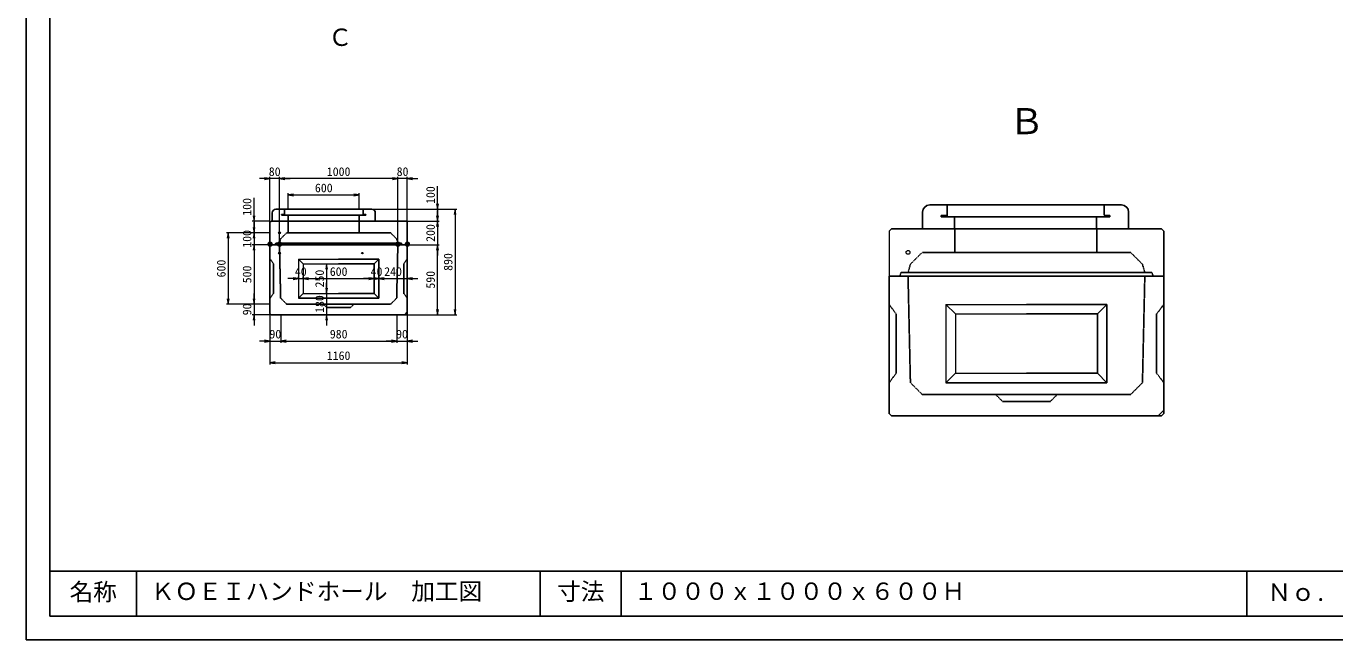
# Model space of a CAD drawing. Units: millimetres, scale not verified. Extents: x -420 to 421, y -297 to 297.
# Drawn here: x -420 to 132, y -297 to -38 of the extents above; entities that cross this region are included whole.
import ezdxf
from ezdxf.enums import TextEntityAlignment as Align

# ---------------------------------------------------------------- set-up
doc = ezdxf.new("R2010")
doc.units = ezdxf.units.MM
doc.linetypes.add('USER2', pattern=[4.7625, 3.175, -1.5875])
doc.layers.add('0-0', color=7, linetype='Continuous')
for name, color, linetype, lineweight in [('0-1_0', 9, 'Continuous', 25), ('0-2_dims', 7, 'Continuous', 18), ('0-3_pen1実線', 4, 'Continuous', 13), ('0-4_pen2実線', 3, 'Continuous', 13), ('0-5_pen3実線', 7, 'Continuous', 25), ('0-6_pen4実線', 7, 'Continuous', 25), ('0-7_pen2破線', 3, 'USER2', 25), ('0-9_draw', 7, 'Continuous', 13)]:
    doc.layers.add(name, color=color, linetype=linetype, lineweight=lineweight)
doc.styles.add('ＭＳ ゴシック', font='')
doc.styles.get('ＭＳ ゴシック').set_extended_font_data('MS Gothic')

# ---------------------------------------------------------------- blocks, each defined once
blk = doc.blocks.new('部分図 1')
at = {"layer": '0-1_0'}
blk.add_lwpolyline([(0, 0), (16824, 0), (16824, 11878), (0, 11878)], close=True, dxfattribs=at)
at = {"layer": '0-2_dims'}
for p, q in [((2059.5, 3892.37), (1969.5, 3892.37)), ((2059.5, 3332.72), (2059.5, 3907.37)), ((2139.5, 3892.37), (2059.5, 3892.37)), ((2139.5, 3334.5), (2139.5, 3907.37)), ((2139.5, 3334.5), (2139.5, 3907.37)), ((3139.5, 3892.37), (2139.5, 3892.37)), ((2139.5, 3892.37), (2229.5, 3892.37)), ((3139.5, 3892.37), (3049.5, 3892.37)), ((3139.5, 3334.5), (3139.5, 3907.37)), ((3139.5, 3334.5), (3139.5, 3907.37)), ((3219.5, 3892.37), (3139.5, 3892.37)), ((3219.5, 3334.5), (3219.5, 3907.37)), ((3219.5, 3892.37), (3309.5, 3892.37)), ((2214, 3634.5), (2214, 3770)), ((2814, 3634.5), (2814, 3770)), ((3474.5, 3634), (3474.5, 3829)), ((1924.5, 3534), (1924.5, 3729)), ((2214, 3755), (2814, 3755)), ((2919.5, 3634), (3489.5, 3634)), ((2920, 3634), (3638, 3634)), ((3474.5, 3634), (3474.5, 3534)), ((3474.5, 3534), (3474.5, 3624)), ((3623, 3634), (3623, 2744)), ((2048, 3434), (1691.5, 3434)), ((1706.5, 3434), (1706.5, 2834)), ((2048.5, 3534), (1909.5, 3534)), ((2058.5, 3434), (1909.5, 3434)), ((2058.5, 3434), (1909.5, 3434)), ((1924.5, 3534), (1924.5, 3434)), ((1924.5, 3434), (1924.5, 3524)), ((1924.5, 3434), (1924.5, 3344)), ((1924.5, 3434), (1924.5, 3334)), ((3209.5, 3534), (3489.5, 3534)), ((3209.5, 3534), (3489.5, 3534)), ((3474.5, 3534), (3474.5, 3444)), ((3474.5, 3534), (3474.5, 3334)), ((2059, 3334), (1909.5, 3334)), ((2059, 3334), (1909.5, 3334)), ((1924.5, 3334), (1924.5, 2834)), ((1924.5, 3334), (1924.5, 3244)), ((2079, 3334), (3489.5, 3334)), ((3392, 3334), (3489.5, 3334)), ((3474.5, 2744), (3474.5, 3334)), ((3474.5, 3334), (3474.5, 3244)), ((2510, 3174), (2552.5, 3174)), ((2537.5, 3174), (2537.5, 2924)), ((2299.5, 3049), (2209.5, 3049)), ((2299.5, 3049), (2299.5, 3064)), ((2299.5, 3049), (2339.5, 3049)), ((2339.5, 3049), (2339.5, 3064)), ((2339.5, 3049), (2339.5, 3064)), ((2339.5, 3049), (2429.5, 3049)), ((2339.5, 3049), (2939.5, 3049)), ((2537.5, 2924), (2537.5, 3014)), ((2939.5, 3049), (2849.5, 3049)), ((2979.5, 3049), (2889.5, 3049)), ((2939.5, 3049), (2939.5, 3064)), ((2939.5, 3049), (2939.5, 3064)), ((2939.5, 3049), (2979.5, 3049)), ((2979.5, 3049), (2979.5, 3064)), ((2979.5, 3049), (2979.5, 3064)), ((2979.5, 3049), (3069.5, 3049)), ((2979.5, 3049), (3219.5, 3049)), ((3219.5, 3049), (3219.5, 3064)), ((3219.5, 3049), (3309.5, 3049)), ((1924.5, 2834), (1924.5, 2924)), ((2537.5, 2924), (2552.5, 2924)), ((2537.5, 2924), (2552.5, 2924)), ((2537.5, 2924), (2537.5, 2744)), ((2048, 2834), (1691.5, 2834)), ((2059, 2834), (1909.5, 2834)), ((2059, 2834), (1909.5, 2834)), ((1924.5, 2834), (1924.5, 2744)), ((2059.5, 2773.3), (2059.5, 2506)), ((3219.5, 2782.9), (3219.5, 2506)), ((2069, 2744), (1909.5, 2744)), ((1924.5, 2744), (1924.5, 2654)), ((2059.5, 2680.5), (2059.5, 2324)), ((2079, 2744), (3489.5, 2744)), ((2149.8, 2737.3), (2149.8, 2506)), ((2149.8, 2736.8), (2149.8, 2506)), ((2537.5, 2744), (2552.5, 2744)), ((2537.5, 2744), (2537.5, 2654)), ((3130, 2743.5), (3130, 2506)), ((3130, 2743.5), (3130, 2506)), ((3219.5, 2680.5), (3219.5, 2324)), ((3230.5, 2744), (3638, 2744)), ((2059.5, 2521), (1969.5, 2521)), ((2059.5, 2521), (2149.8, 2521)), ((2149.8, 2521), (2239.8, 2521)), ((2149.8, 2521), (3130, 2521)), ((3130, 2521), (3040, 2521)), ((3130, 2521), (3219.5, 2521)), ((3219.5, 2521), (3309.5, 2521)), ((2059.5, 2339), (3219.5, 2339))]:
    blk.add_line(p, q, dxfattribs=at)
for points in [[(2014.5, 3884.87), (2059.5, 3892.37), (2014.5, 3899.87)], [(2184.5, 3899.87), (2139.5, 3892.37), (2184.5, 3884.87)], [(2184.5, 3899.87), (2139.5, 3892.37), (2184.5, 3884.87)], [(3094.5, 3884.87), (3139.5, 3892.37), (3094.5, 3899.87)], [(3094.5, 3884.87), (3139.5, 3892.37), (3094.5, 3899.87)], [(3264.5, 3899.87), (3219.5, 3892.37), (3264.5, 3884.87)], [(2259, 3762.5), (2214, 3755), (2259, 3747.5)], [(2769, 3747.5), (2814, 3755), (2769, 3762.5)], [(3467, 3679), (3474.5, 3634), (3482, 3679)], [(1917, 3579), (1924.5, 3534), (1932, 3579)], [(3467, 3579), (3474.5, 3534), (3482, 3579)], [(3630.5, 3589), (3623, 3634), (3615.5, 3589)], [(1714, 3389), (1706.5, 3434), (1699, 3389)], [(1917, 3479), (1924.5, 3434), (1932, 3479)], [(1932, 3389), (1924.5, 3434), (1917, 3389)], [(3482, 3489), (3474.5, 3534), (3467, 3489)], [(1932, 3289), (1924.5, 3334), (1917, 3289)], [(1932, 3289), (1924.5, 3334), (1917, 3289)], [(3482, 3289), (3474.5, 3334), (3467, 3289)], [(3482, 3289), (3474.5, 3334), (3467, 3289)], [(2545, 3129), (2537.5, 3174), (2530, 3129)], [(2254.5, 3041.5), (2299.5, 3049), (2254.5, 3056.5)], [(2384.5, 3056.5), (2339.5, 3049), (2384.5, 3041.5)], [(2384.5, 3056.5), (2339.5, 3049), (2384.5, 3041.5)], [(2894.5, 3041.5), (2939.5, 3049), (2894.5, 3056.5)], [(2894.5, 3041.5), (2939.5, 3049), (2894.5, 3056.5)], [(2934.5, 3041.5), (2979.5, 3049), (2934.5, 3056.5)], [(3024.5, 3056.5), (2979.5, 3049), (3024.5, 3041.5)], [(3264.5, 3056.5), (3219.5, 3049), (3264.5, 3041.5)], [(1699, 2879), (1706.5, 2834), (1714, 2879)], [(1917, 2879), (1924.5, 2834), (1932, 2879)], [(1917, 2879), (1924.5, 2834), (1932, 2879)], [(2530, 2969), (2537.5, 2924), (2545, 2969)], [(2530, 2969), (2537.5, 2924), (2545, 2969)], [(3467, 2789), (3474.5, 2744), (3482, 2789)], [(3615.5, 2789), (3623, 2744), (3630.5, 2789)], [(1932, 2699), (1924.5, 2744), (1917, 2699)], [(2545, 2699), (2537.5, 2744), (2530, 2699)], [(2014.5, 2513.5), (2059.5, 2521), (2014.5, 2528.5)], [(2194.8, 2528.5), (2149.8, 2521), (2194.8, 2513.5)], [(2194.8, 2528.5), (2149.8, 2521), (2194.8, 2513.5)], [(3085, 2513.5), (3130, 2521), (3085, 2528.5)], [(3085, 2513.5), (3130, 2521), (3085, 2528.5)], [(3264.5, 2528.5), (3219.5, 2521), (3264.5, 2513.5)], [(2104.5, 2346.5), (2059.5, 2339), (2104.5, 2331.5)], [(3174.5, 2331.5), (3219.5, 2339), (3174.5, 2346.5)]]:
    blk.add_lwpolyline(points, dxfattribs=at)
at = {"layer": '0-3_pen1実線'}
for p, q in [((2814, 3581.02), (2816.98, 3584)), ((9042.06, 3564.12), (9048.02, 3570.07)), ((3196.05, 2744), (3219.5, 2767.45)), ((9562.1, 1890), (9609, 1936.9))]:
    blk.add_line(p, q, dxfattribs=at)
at = {"layer": '0-4_pen2実線'}
for p, q in [((2870, 3590), (2870, 3584)), ((9154.06, 3582.07), (9154.06, 3570.07))]:
    blk.add_line(p, q, dxfattribs=at)
for centre, radius in [((2139, 3434), 8), ((2139.5, 3264), 8), ((2839.5, 3264), 6), ((7449, 3270), 16)]:
    blk.add_circle(centre, radius, dxfattribs=at)
at = {"layer": '0-5_pen3実線'}
for p, q in [((7632.06, 3670.07), (9252.06, 3670.07)), ((2079, 3604), (2079, 3534)), ((2109, 3634), (2919, 3634)), ((2949, 3604), (2949, 3534)), ((7572.06, 3610.07), (7572.06, 3470.07)), ((9312.06, 3610.07), (9312.06, 3470.07)), ((3209, 3534), (2069, 3534)), ((3219, 3524), (3209, 3534)), ((3219, 3334), (3219, 3524)), ((9589, 3470), (7309, 3470)), ((9609, 3450), (9589, 3470)), ((9609, 3070), (9609, 3450)), ((3219, 3334), (2059, 3334)), ((3219.5, 2754), (3219.5, 3334)), ((2639.5, 3214), (2979.5, 3214)), ((2979.5, 3214), (2939.5, 3174)), ((2979.5, 3214), (2979.5, 2884)), ((9609, 3070), (7289, 3070)), ((9609, 1910), (9609, 3070)), ((2299.5, 2884), (2979.5, 2884)), ((2639.5, 2924), (2939.5, 2924)), ((2939.5, 2924), (2979.5, 2884)), ((8449, 2830), (9129, 2830)), ((9129, 2830), (9049, 2750)), ((9129, 2830), (9129, 2170)), ((2069.5, 2744), (3209.5, 2744)), ((3219.5, 2754), (3209.5, 2744)), ((8449, 2250), (9049, 2250)), ((9049, 2250), (9129, 2170)), ((7769, 2170), (9129, 2170)), ((7309, 1890), (9589, 1890)), ((9609, 1910), (9589, 1890)), ((931, 580), (931, 200)), ((5025, 580), (5025, 200))]:
    blk.add_line(p, q, dxfattribs=at)
for points in [[(2059.5, 3334), (2059.5, 2754), (2069.5, 2744)], [(2639.5, 3174), (2939.5, 3174), (2939.5, 2924)], [(7289, 3070), (7289, 1910), (7309, 1890)], [(8449, 2750), (9049, 2750), (9049, 2250)]]:
    blk.add_lwpolyline(points, dxfattribs=at)
for centre, radius, start, end in [((7632.06, 3610.07), 60, 90, 180), ((9252.06, 3610.07), 60, 0, 90), ((2109, 3604), 30, 90, 180), ((2919, 3604), 30, 0, 90)]:
    blk.add_arc(centre, radius, start, end, dxfattribs=at)
at = {"layer": '0-6_pen4実線'}
for p, q in [((200, 580), (16610, 580)), ((4340.3, 580), (4340.3, 200)), ((10312, 580), (10312, 200))]:
    blk.add_line(p, q, dxfattribs=at)
blk.add_lwpolyline([(200, 200), (16610, 200), (16610, 11452), (200, 11452)], close=True, dxfattribs=at)
at = {"layer": '0-7_pen2破線'}
for p, q in [((7778.06, 3670.07), (7778.06, 3570.07)), ((9106.06, 3670.07), (9106.06, 3582.07)), ((2158, 3590), (2182, 3590)), ((2158, 3590), (2158, 3584)), ((2158, 3584), (2814, 3584)), ((2182, 3634), (2182, 3584)), ((2214, 3584), (2214, 3534)), ((2870, 3584), (2814, 3584)), ((2814, 3584), (2814, 3534)), ((2846, 3634), (2846, 3590)), ((2870, 3590), (2846, 3590)), ((7730.06, 3582.07), (7778.06, 3582.07)), ((7730.06, 3582.07), (7730.06, 3570.07)), ((7730.06, 3570.07), (9042.06, 3570.07)), ((7842.06, 3570.07), (7842.06, 3470.07)), ((9154.06, 3570.07), (9042.06, 3570.07)), ((9042.06, 3570.07), (9042.06, 3470.07)), ((9154.06, 3582.07), (9106.06, 3582.07)), ((2149, 3384), (2199, 3434)), ((2639, 3434), (2199, 3434)), ((2214, 3534), (2214, 3434)), ((3079, 3434), (2639, 3434)), ((2814, 3534), (2814, 3434)), ((3079, 3434), (3129, 3384)), ((7845, 3470), (7845, 3270)), ((9045, 3470), (9045, 3270)), ((2109, 3349), (2104, 3334)), ((2639, 3349), (2109, 3349)), ((2149, 3384), (2139, 3349)), ((2149.5, 2884), (2139.5, 3334)), ((3169, 3349), (2639, 3349)), ((3129, 3384), (3139, 3349)), ((3139.5, 3334), (3129.5, 2884)), ((3169, 3349), (3174, 3334)), ((3219.5, 3214), (3189.5, 3174)), ((7469, 3170), (7569, 3270)), ((8449, 3270), (7569, 3270)), ((9329, 3270), (8449, 3270)), ((9329, 3270), (9429, 3170)), ((3189.5, 3174), (3189.5, 2924)), ((7389, 3100), (7379, 3070)), ((8449, 3100), (7389, 3100)), ((7469, 3170), (7449, 3100)), ((9509, 3100), (8449, 3100)), ((9429, 3170), (9449, 3100)), ((9509, 3100), (9519, 3070)), ((7469, 2170), (7449, 3070)), ((9449, 3070), (9429, 2170)), ((2199.5, 2834), (2149.5, 2884)), ((3129.5, 2884), (3079.5, 2834)), ((3189.5, 2924), (3219.5, 2884)), ((2199.5, 2834), (3079.5, 2834)), ((2539.5, 2804), (2509.5, 2834)), ((9609, 2830), (9549, 2750)), ((9549, 2750), (9549, 2250)), ((9549, 2250), (9609, 2170)), ((7569, 2070), (7469, 2170)), ((9429, 2170), (9329, 2070)), ((7569, 2070), (9329, 2070)), ((8249, 2010), (8189, 2070))]:
    blk.add_line(p, q, dxfattribs=at)
for points in [[(2059.5, 3214), (2089.5, 3174), (2089.5, 2924), (2059.5, 2884)], [(2539.5, 2804), (2739.5, 2804), (2769.5, 2834)], [(7289, 2830), (7349, 2750), (7349, 2250), (7289, 2170)], [(8249, 2010), (8649, 2010), (8709, 2070)]]:
    blk.add_lwpolyline(points, dxfattribs=at)
at = {"layer": '0-9_draw'}
for p, q in [((2059, 3524), (2069, 3534)), ((2059, 3524), (2059, 3334)), ((7289, 3450), (7309, 3470)), ((7289, 3450), (7289, 3070)), ((2299.5, 3214), (2299.5, 2884)), ((2299.5, 3214), (2339.5, 3174)), ((2299.5, 3214), (2639.5, 3214)), ((2339.5, 3174), (2339.5, 2924)), ((2339.5, 3174), (2639.5, 3174)), ((2339.5, 2924), (2299.5, 2884)), ((2339.5, 2924), (2639.5, 2924)), ((7769, 2830), (7769, 2170)), ((7769, 2830), (7849, 2750)), ((7769, 2830), (8449, 2830)), ((7849, 2750), (7849, 2250)), ((7849, 2750), (8449, 2750)), ((7849, 2250), (7769, 2170)), ((7849, 2250), (8449, 2250))]:
    blk.add_line(p, q, dxfattribs=at)
at = {"layer": '0-2_dims', "style": 'ＭＳ ゴシック'}
for s, height, p in [('Ｃ', 146.6, (2552.5, 4968.3)), ('Ｂ', 219.9, (8301.21, 4201.4)), ('80', 73.31, (2049.5, 3892.87)), ('1000', 73.31, (2539.5, 3892.87)), ('80', 73.31, (3129.5, 3892.87)), ('600', 73.31, (2439, 3755.5)), ('●', 36.66, (2034.5, 3308.96)), ('●', 36.66, (2114.5, 3309)), ('●', 36.66, (3114.49, 3308.96)), ('●', 36.66, (3194.5, 3309)), ('40', 73.31, (2269.5, 3049.5)), ('600', 73.31, (2564.5, 3049.5)), ('40', 73.31, (2909.5, 3049.5)), ('240', 73.31, (3024.5, 3049.5)), ('90', 73.31, (2054.65, 2521.5)), ('980', 73.31, (2564.9, 2521.5)), ('90', 73.31, (3124.75, 2521.5)), ('1160', 73.31, (2539.5, 2339.5))]:
    blk.add_text(s, height=height, dxfattribs=at).set_placement(p, align=Align.BOTTOM_LEFT)
for s, p in [('100', (3474, 3679)), ('100', (1924, 3579)), ('100', (1924, 3309)), ('200', (3474, 3359)), ('890', (3622.5, 3114)), ('600', (1706, 3059)), ('500', (1924, 3009)), ('250', (2537, 2974)), ('590', (3474, 2964)), ('180', (2537, 2759)), ('90', (1924, 2739))]:
    blk.add_text(s, height=73.31, rotation=90, dxfattribs=at).set_placement(p, align=Align.BOTTOM_LEFT)
at = {"layer": '0-5_pen3実線', "style": 'ＭＳ ゴシック'}
for s, p in [('名称', (366, 287)), ('ＫＯＥＩハンドホール\u3000加工図', (1053, 292)), ('寸法', (4484.2, 291)), ('１０００ｘ１０００ｘ６００Ｈ', (5132, 293)), ('Ｎｏ.', (10484.7, 284.33))]:
    blk.add_text(s, height=146.6, dxfattribs=at).set_placement(p, align=Align.BOTTOM_LEFT)

msp = doc.modelspace()

# ---------------------------------------------------------------- block references
at = {"layer": '0-0', "xscale": 0.05, "yscale": 0.05}
msp.add_blockref('部分図 1', (-420.5, -297), dxfattribs=at)

doc.saveas('drawing.dxf')
